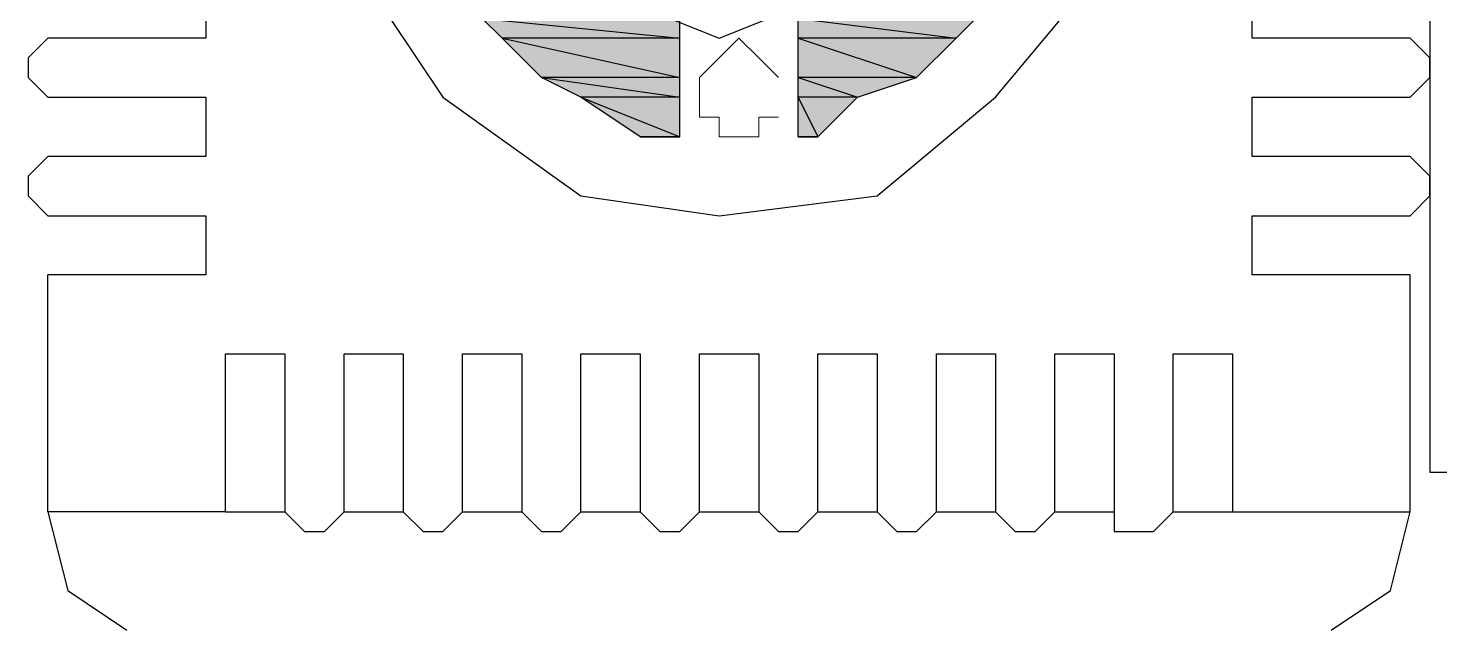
# Model space of a CAD drawing. Header units: inches. Extents: x 100535554 to 201081702, y 63708552 to 127420865.
# Drawn here: x 100541840.63 to 100541847.29, y 63710479.33 to 63710482.15 of the extents above; entities that cross this region are included whole.
import ezdxf

# ---------------------------------------------------------------- set-up
doc = ezdxf.new("R2010")
doc.units = ezdxf.units.IN
doc.header["$MEASUREMENT"] = 0

msp = doc.modelspace()

# ---------------------------------------------------------------- hatches: boundary and pattern name
at = {"true_color": 0x000007}
h = msp.add_hatch(color=7, dxfattribs=at)
h.paths.add_polyline_path([(100541843.7027, 63710482.2013), (100541842.7708, 63710482.2013), (100541843.7027, 63710482.1082)])
h.paths.add_polyline_path([(100541842.7708, 63710482.2013), (100541843.7027, 63710482.1082), (100541842.8639, 63710482.1082)])
h = msp.add_hatch(color=7, dxfattribs=at)
h.paths.add_polyline_path([(100541845.1005, 63710482.2013), (100541844.2618, 63710482.2013), (100541845.0073, 63710482.1082)])
h.paths.add_polyline_path([(100541844.2618, 63710482.2013), (100541845.0073, 63710482.1082), (100541844.2618, 63710482.1082)])
h = msp.add_hatch(color=7, dxfattribs=at)
h.paths.add_polyline_path([(100541843.7027, 63710482.1082), (100541842.8639, 63710482.1082), (100541843.7027, 63710481.9218)])
h.paths.add_polyline_path([(100541842.8639, 63710482.1082), (100541843.7027, 63710481.9218), (100541843.0503, 63710481.9218)])
h = msp.add_hatch(color=7, dxfattribs=at)
h.paths.add_polyline_path([(100541845.0073, 63710482.1082), (100541844.2618, 63710482.1082), (100541844.8209, 63710481.9218)])
h.paths.add_polyline_path([(100541844.2618, 63710482.1082), (100541844.8209, 63710481.9218), (100541844.2618, 63710481.9218)])
h = msp.add_hatch(color=7, dxfattribs=at)
h.paths.add_polyline_path([(100541843.7027, 63710481.9218), (100541843.0503, 63710481.9218), (100541843.7027, 63710481.8286)])
h.paths.add_polyline_path([(100541843.0503, 63710481.9218), (100541843.7027, 63710481.8286), (100541843.2367, 63710481.8286)])
h = msp.add_hatch(color=7, dxfattribs=at)
h.paths.add_polyline_path([(100541844.8209, 63710481.9218), (100541844.2618, 63710481.9218), (100541844.5414, 63710481.8286)])
h.paths.add_polyline_path([(100541844.2618, 63710481.9218), (100541844.5414, 63710481.8286), (100541844.2618, 63710481.8286)])
h = msp.add_hatch(color=7, dxfattribs=at)
h.paths.add_polyline_path([(100541843.7027, 63710481.8286), (100541843.2367, 63710481.8286), (100541843.7027, 63710481.6422)])
h.paths.add_polyline_path([(100541843.2367, 63710481.8286), (100541843.7027, 63710481.6422), (100541843.5163, 63710481.6422)])
h = msp.add_hatch(color=7, dxfattribs=at)
h.paths.add_polyline_path([(100541844.5414, 63710481.8286), (100541844.2618, 63710481.8286), (100541844.355, 63710481.6422)])
h.paths.add_polyline_path([(100541844.2618, 63710481.8286), (100541844.355, 63710481.6422), (100541844.2618, 63710481.6422)])
h = msp.add_hatch(color=7, dxfattribs=at)
h.paths.add_polyline_path([(100541843.5163, 63710481.6422), (100541843.7027, 63710481.6422)])
h.paths.add_polyline_path([(100541843.7027, 63710481.6422), (100541843.6095, 63710481.6422)])
h.paths.add_polyline_path([(100541843.7027, 63710481.6422), (100541843.6095, 63710481.6422), (100541843.5163, 63710481.6422)])

# ---------------------------------------------------------------- linework, layer by layer
at = {"color": 6, "linetype": 'Continuous', "lineweight": 25, "true_color": 0x000006}
msp.add_line((100541843.7958, 63710482.1082), (100541843.7958, 63710482.1082), dxfattribs=at)
at = {"color": 7, "linetype": 'Continuous', "lineweight": 25, "true_color": 0x000007}
for p, q in [((100541841.5593, 63710479.8716), (100541841.8388, 63710479.8716)), ((100541842.1184, 63710479.8716), (100541842.398, 63710479.8716)), ((100541842.6776, 63710479.8716), (100541842.9571, 63710479.8716)), ((100541843.2367, 63710479.8716), (100541843.5163, 63710479.8716)), ((100541843.7958, 63710479.8716), (100541844.0754, 63710479.8716)), ((100541844.355, 63710479.8716), (100541844.6346, 63710479.8716)), ((100541844.9141, 63710479.8716), (100541845.1937, 63710479.8716)), ((100541845.4733, 63710479.8716), (100541845.7528, 63710479.8716)), ((100541846.0324, 63710479.8716), (100541846.312, 63710479.8716))]:
    msp.add_line(p, q, dxfattribs=at)
for points in [[(100541845.7528, 63710483.1332), (100541845.6597, 63710483.7856), (100541845.1937, 63710484.4379), (100541844.6346, 63710484.8107), (100541843.889, 63710484.9039), (100541843.2367, 63710484.8107), (100541842.5844, 63710484.4379), (100541842.2116, 63710483.7856), (100541842.1184, 63710483.1332), (100541842.2116, 63710482.3877), (100541842.5844, 63710481.8286), (100541843.2367, 63710481.3626), (100541843.889, 63710481.2694), (100541844.6346, 63710481.3626), (100541845.1937, 63710481.8286), (100541845.6597, 63710482.3877)], [(100541844.9141, 63710483.1332), (100541844.7278, 63710483.5992), (100541844.355, 63710483.8788), (100541843.889, 63710484.0652), (100541843.4231, 63710483.8788), (100541843.1435, 63710483.5992), (100541842.9571, 63710483.1332), (100541843.1435, 63710482.6673), (100541843.4231, 63710482.2945), (100541843.889, 63710482.1082), (100541844.355, 63710482.2945), (100541844.7278, 63710482.6673)]]:
    msp.add_lwpolyline(points, close=True, dxfattribs=at)
at = {"color": 5, "linetype": 'Continuous', "lineweight": -2, "true_color": 0x000005}
msp.add_lwpolyline([(100541847.3371, 63710483.8788), (100541847.2439, 63710483.8788), (100541847.2439, 63710480.058), (100541847.3371, 63710480.058)], dxfattribs=at)
at = {"color": 7, "linetype": 'Continuous', "lineweight": 25, "true_color": 0x000007}
for points in [[(100541840.7206, 63710482.3877), (100541841.4661, 63710482.3877), (100541841.4661, 63710482.1082), (100541840.7206, 63710482.1082)], [(100541847.1507, 63710482.1082), (100541846.4052, 63710482.1082), (100541846.4052, 63710482.3877), (100541847.1507, 63710482.3877)], [(100541840.7206, 63710482.1082), (100541840.6274, 63710482.015), (100541840.6274, 63710481.9218), (100541840.7206, 63710481.8286)], [(100541847.1507, 63710481.8286), (100541847.2439, 63710481.9218), (100541847.2439, 63710482.015), (100541847.1507, 63710482.1082)], [(100541840.7206, 63710481.8286), (100541841.4661, 63710481.8286), (100541841.4661, 63710481.549), (100541840.7206, 63710481.549)], [(100541847.1507, 63710481.549), (100541846.4052, 63710481.549), (100541846.4052, 63710481.8286), (100541847.1507, 63710481.8286)], [(100541840.7206, 63710481.549), (100541840.6274, 63710481.4558), (100541840.6274, 63710481.3626), (100541840.7206, 63710481.2694)], [(100541847.1507, 63710481.2694), (100541847.2439, 63710481.3626), (100541847.2439, 63710481.4558), (100541847.1507, 63710481.549)], [(100541840.7206, 63710481.2694), (100541841.4661, 63710481.2694), (100541841.4661, 63710480.9899), (100541840.7206, 63710480.9899)], [(100541847.1507, 63710480.9899), (100541846.4052, 63710480.9899), (100541846.4052, 63710481.2694), (100541847.1507, 63710481.2694)], [(100541841.5593, 63710479.8716), (100541840.7206, 63710479.8716), (100541840.7206, 63710480.9899)], [(100541846.0324, 63710479.8716), (100541846.0324, 63710480.6171), (100541846.312, 63710480.6171), (100541846.312, 63710479.8716), (100541847.1507, 63710479.8716), (100541847.1507, 63710480.9899)], [(100541841.5593, 63710479.8716), (100541841.5593, 63710480.6171), (100541841.8388, 63710480.6171), (100541841.8388, 63710479.8716)], [(100541842.1184, 63710479.8716), (100541842.1184, 63710480.6171), (100541842.398, 63710480.6171), (100541842.398, 63710479.8716)], [(100541842.6776, 63710479.8716), (100541842.6776, 63710480.6171), (100541842.9571, 63710480.6171), (100541842.9571, 63710479.8716)], [(100541843.2367, 63710479.8716), (100541843.2367, 63710480.6171), (100541843.5163, 63710480.6171), (100541843.5163, 63710479.8716)], [(100541843.7958, 63710479.8716), (100541843.7958, 63710480.6171), (100541844.0754, 63710480.6171), (100541844.0754, 63710479.8716)], [(100541844.355, 63710479.8716), (100541844.355, 63710480.6171), (100541844.6346, 63710480.6171), (100541844.6346, 63710479.8716)], [(100541844.9141, 63710479.8716), (100541844.9141, 63710480.6171), (100541845.1937, 63710480.6171), (100541845.1937, 63710479.8716)], [(100541845.4733, 63710479.8716), (100541845.4733, 63710480.6171), (100541845.7528, 63710480.6171), (100541845.7528, 63710479.8716)], [(100541840.7206, 63710479.8716), (100541840.8138, 63710479.4988), (100541841.0933, 63710479.3124)], [(100541841.8388, 63710479.8716), (100541841.932, 63710479.7784), (100541842.0252, 63710479.7784), (100541842.1184, 63710479.8716)], [(100541842.398, 63710479.8716), (100541842.4912, 63710479.7784), (100541842.5844, 63710479.7784), (100541842.6776, 63710479.8716)], [(100541842.9571, 63710479.8716), (100541843.0503, 63710479.7784), (100541843.1435, 63710479.7784), (100541843.2367, 63710479.8716)], [(100541843.5163, 63710479.8716), (100541843.6095, 63710479.7784), (100541843.7027, 63710479.7784), (100541843.7958, 63710479.8716)], [(100541844.0754, 63710479.8716), (100541844.1686, 63710479.7784), (100541844.2618, 63710479.7784), (100541844.355, 63710479.8716)], [(100541844.6346, 63710479.8716), (100541844.7278, 63710479.7784), (100541844.8209, 63710479.7784), (100541844.9141, 63710479.8716)], [(100541845.1937, 63710479.8716), (100541845.2869, 63710479.7784), (100541845.3801, 63710479.7784), (100541845.4733, 63710479.8716)], [(100541845.7528, 63710479.8716), (100541845.7528, 63710479.7784), (100541845.9392, 63710479.7784), (100541846.0324, 63710479.8716)], [(100541846.7779, 63710479.3124), (100541847.0575, 63710479.4988), (100541847.1507, 63710479.8716)]]:
    msp.add_lwpolyline(points, dxfattribs=at)
at = {"color": 7, "linetype": 'Continuous', "lineweight": -2, "true_color": 0x000007}
for points in [[(100541843.7027, 63710482.2013), (100541842.7708, 63710482.2013), (100541843.7027, 63710482.1082)], [(100541842.7708, 63710482.2013), (100541843.7027, 63710482.1082), (100541842.8639, 63710482.1082)], [(100541845.1005, 63710482.2013), (100541844.2618, 63710482.2013), (100541845.0073, 63710482.1082)], [(100541844.2618, 63710482.2013), (100541845.0073, 63710482.1082), (100541844.2618, 63710482.1082)], [(100541843.7027, 63710482.1082), (100541842.8639, 63710482.1082), (100541843.7027, 63710481.9218)], [(100541842.8639, 63710482.1082), (100541843.7027, 63710481.9218), (100541843.0503, 63710481.9218)], [(100541845.0073, 63710482.1082), (100541844.2618, 63710482.1082), (100541844.8209, 63710481.9218)], [(100541844.2618, 63710482.1082), (100541844.8209, 63710481.9218), (100541844.2618, 63710481.9218)], [(100541843.7027, 63710481.9218), (100541843.0503, 63710481.9218), (100541843.7027, 63710481.8286)], [(100541843.0503, 63710481.9218), (100541843.7027, 63710481.8286), (100541843.2367, 63710481.8286)], [(100541844.8209, 63710481.9218), (100541844.2618, 63710481.9218), (100541844.5414, 63710481.8286)], [(100541844.2618, 63710481.9218), (100541844.5414, 63710481.8286), (100541844.2618, 63710481.8286)], [(100541843.7027, 63710481.8286), (100541843.2367, 63710481.8286), (100541843.7027, 63710481.6422)], [(100541843.2367, 63710481.8286), (100541843.7027, 63710481.6422), (100541843.5163, 63710481.6422)], [(100541844.5414, 63710481.8286), (100541844.2618, 63710481.8286), (100541844.355, 63710481.6422)], [(100541844.2618, 63710481.8286), (100541844.355, 63710481.6422), (100541844.2618, 63710481.6422)], [(100541843.5163, 63710481.6422), (100541843.7027, 63710481.6422), (100541843.7027, 63710481.6422)], [(100541843.7027, 63710481.6422), (100541843.6095, 63710481.6422), (100541843.5163, 63710481.6422)], [(100541843.7027, 63710481.6422), (100541843.7027, 63710481.6422), (100541843.6095, 63710481.6422)], [(100541844.2618, 63710481.6422), (100541844.355, 63710481.6422), (100541844.355, 63710481.6422)]]:
    msp.add_lwpolyline(points, close=True, dxfattribs=at)
at = {"color": 6, "linetype": 'Continuous', "lineweight": 15, "true_color": 0x000006}
msp.add_lwpolyline([(100541844.1686, 63710481.9218), (100541844.0754, 63710482.015), (100541843.9822, 63710482.1082), (100541843.889, 63710482.015), (100541843.7958, 63710481.9218), (100541843.7958, 63710481.8286), (100541843.7958, 63710481.7354), (100541843.889, 63710481.7354), (100541843.889, 63710481.6422), (100541843.9822, 63710481.6422), (100541844.0754, 63710481.6422), (100541844.0754, 63710481.7354), (100541844.1686, 63710481.7354)], dxfattribs=at)

doc.saveas('drawing.dxf')
